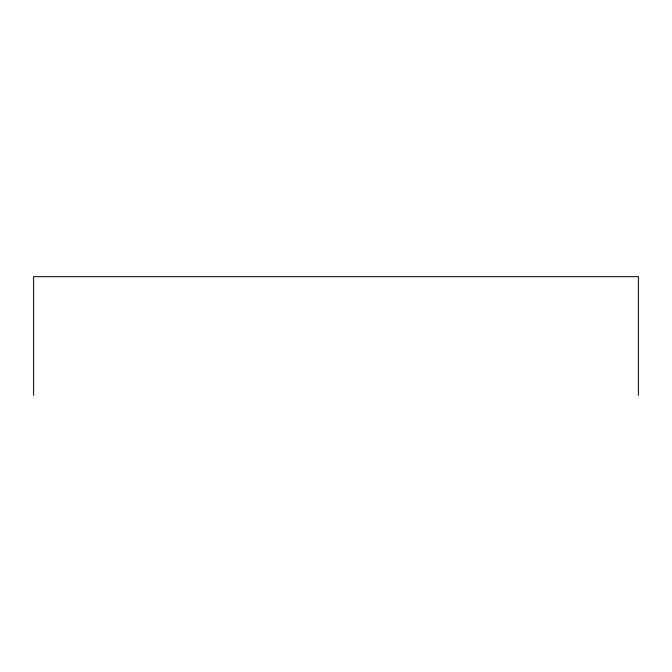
<?xml version="1.0" encoding="UTF-8"?>
<svg xmlns="http://www.w3.org/2000/svg" width="672" height="672" viewBox="0 0 672 672"><rect width="100%" height="100%" fill="white"/><g stroke="black" fill="none" stroke-linecap="round" stroke-linejoin="round"><path stroke-width="1.01" d="M638.4 395.329L638.4 276.671L33.6 276.671L33.6 395.329"/></g></svg>
